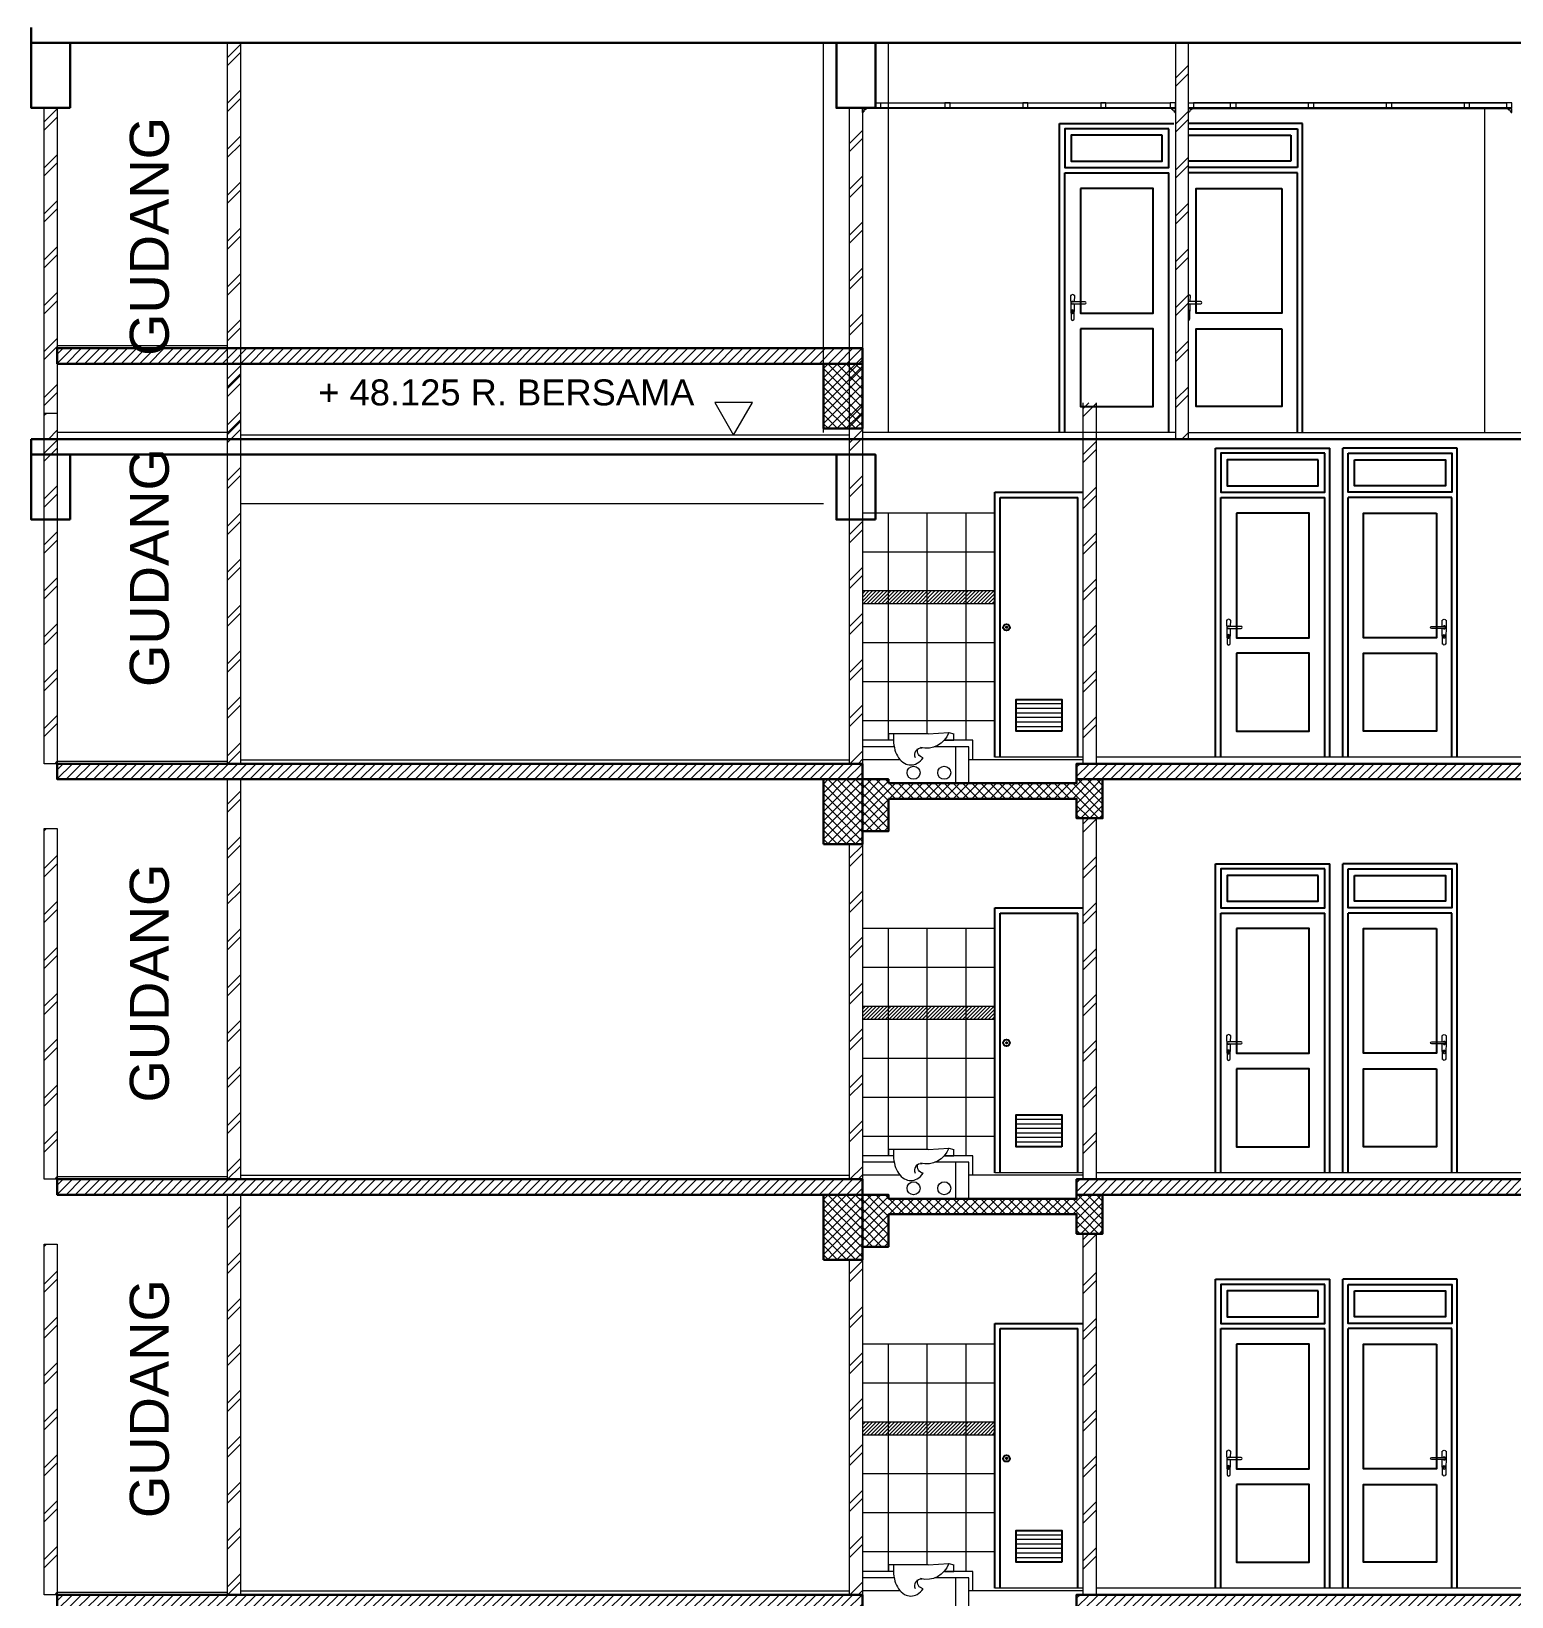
# Model space of a CAD drawing. Header units: millimetres. Extents: x -16 to 103, y -17 to 67.
# Drawn here: x 12.25 to 23.65, y 39.16 to 51.21 of the extents above; entities that cross this region are included whole.
import ezdxf

# ---------------------------------------------------------------- set-up
doc = ezdxf.new("R2010")
doc.units = ezdxf.units.MM
for name, color, linetype, lineweight in [('ars', 11, 'Continuous', 0), ('BLK', 1, 'Continuous', 30), ('lan', 7, 'Continuous', 15), ('NOT', 7, 'Continuous', 20), ('pla', 81, 'Continuous', 15), ('SANITAIR', 15, 'Continuous', 9), ('tem', 5, 'Continuous', 20)]:
    doc.layers.add(name, color=color, linetype=linetype, lineweight=lineweight)
doc.layers.add('Kusen', color=30, linetype='Continuous')
doc.styles.add('S', font='simplex', dxfattribs={"width": 0.75})
doc.styles.get("Standard").update_dxf_attribs({"font": 'arial.ttf'})
pattern_1 = [(45, (0, 32), (-0.03535534, 0.03535534), [])]
pattern_2 = [(45, (0, 35.2), (-0.03535534, 0.03535534), []), (135, (0, 35.2), (-0.03535534, -0.03535534), [])]
pattern_3 = [(45, (0, 35.2), (-0.03535534, 0.03535534), [])]
pattern_4 = [(45, (0, 38.4), (-0.03535534, 0.03535534), []), (135, (0, 38.4), (-0.03535534, -0.03535534), [])]
pattern_5 = [(45, (0, 38.4), (-0.03535534, 0.03535534), [])]

# ---------------------------------------------------------------- blocks, each defined once
blk = doc.blocks.new('GAGANG PINTU')
at = {"ltscale": 0.2}
for points in [[(1350.01, 1379.82, -1), (1350.01, 1379.836), (1350.106, 1379.836, -1), (1350.106, 1379.82), (1350.01, 1379.82)], [(1350.091, 1379.836), (1350.09, 1379.884), (1350.094, 1379.884, -0.666667), (1350.118, 1379.884), (1350.122, 1379.884), (1350.118, 1379.7), (1350.114, 1379.7, -1), (1350.098, 1379.7), (1350.094, 1379.7), (1350.091, 1379.82)]]:
    blk.add_lwpolyline(points, format="xyb", dxfattribs=at)
at = {"lineweight": 0, "ltscale": 0.2}
blk.add_lwpolyline([(1350.102, 1379.758, -3.732051), (1350.11, 1379.758), (1350.11, 1379.748, -1), (1350.102, 1379.748), (1350.102, 1379.758)], format="xyb", dxfattribs=at)
blk.add_lwpolyline([(1350.105, 1379.768), (1350.107, 1379.768), (1350.107, 1379.76), (1350.105, 1379.76)], close=True, dxfattribs=at)
blk.add_circle((1350.106, 1379.764), 0.0072, dxfattribs=at)
blk.add_arc((1350.106, 1379.828), 0.012, 221.8103, 138.1897, dxfattribs=at)
blk = doc.blocks.new('PEIL')
blk.add_lwpolyline([(-0.188, 0.325), (0.188, 0.325), (0, 0)], close=True)
at = {"style": 'S', "width": 1.1, "flags": 4}
blk.add_attdef('CAT', (0.265, 0.036), '', height=0.2, dxfattribs=at)
blk = doc.blocks.new('Sswc2')
for p, q in [((-0.465, 0.01), (-0.505, 0)), ((-0.505, -0.05), (-0.505, 0)), ((-0.306, 0), (-0.465, 0.01)), ((-0.306, 0), (0, 0)), ((-0.04, 0), (-0.04, -0.05)), ((0, 0), (0, -0.05)), ((-0.433, -0.05), (-0.505, -0.05)), ((-0.04, -0.05), (0, -0.05))]:
    blk.add_line(p, q)
blk.add_lwpolyline([(-0.04, -0.05, -0.070615), (-0.051, -0.125, -0.082272), (-0.079, -0.184, -0.106848), (-0.125, -0.227, -0.134472), (-0.173, -0.24, -0.134472), (-0.221, -0.227, -0.106848), (-0.267, -0.184, -0.006572)], format="xyb")
for centre, radius, start, end in [((-0.294, 0.069), 0.181, 199.1507, 284.8781), ((-0.277, -0.131), 0.0539, 281.0512, 16.0423), ((-0.254, -0.159), 0.0509, 329.5758, 97.5426)]:
    blk.add_arc(centre, radius, start, end)

msp = doc.modelspace()

# ---------------------------------------------------------------- hatches: boundary and pattern name
at = {"layer": 'ars'}
h = msp.add_hatch(dxfattribs=at)
h.set_pattern_fill('TEMBOK', color=256, scale=0.25)
h.set_pattern_definition([(45, (13.81, 47.175), (-0.176777, 0.176777), []), (45, (13.8725, 47.175), (-0.176777, 0.176777), [])])
h.paths.add_polyline_path([(13.86, 51.125), (13.76, 51.125), (13.76, 48.075), (13.86, 48.075)])
h = msp.add_hatch(dxfattribs=at)
h.set_pattern_fill('TEMBOK', color=256, scale=0.25)
h.set_pattern_definition([(45, (27.31, 49.325), (-0.176777, 0.176777), []), (45, (27.3725, 49.325), (-0.176777, 0.176777), [])])
h.paths.add_polyline_path([(21.16, 51.125), (21.06, 51.125), (21.06, 48.075), (21.16, 48.075)])
h = msp.add_hatch(dxfattribs=at)
h.set_pattern_fill('TEMBOK', color=256, scale=0.25)
h.set_pattern_definition([(45, (-12.4, 51.93), (-0.1767767, 0.1767767), []), (45, (-12.3375, 51.93), (-0.1767767, 0.1767767), [])])
h.paths.add_polyline_path([(12.45, 48.075), (12.35, 48.075), (12.35, 50.625), (12.45, 50.625)])
h = msp.add_hatch(dxfattribs=at)
h.set_pattern_fill('TEMBOK', color=256, scale=0.25)
h.set_pattern_definition([(45, (-18.6, 52.8), (-0.1767767, 0.1767767), []), (45, (-18.5375, 52.8), (-0.1767767, 0.1767767), [])])
h.paths.add_polyline_path([(18.65, 48.075), (18.55, 48.075), (18.55, 50.625), (18.65, 50.625)])
h = msp.add_hatch(dxfattribs=at)
h.set_pattern_fill('_USER', color=256, scale=0.05, angle=45, pattern_type=0)
h.set_pattern_definition(pattern_5)
h.paths.add_polyline_path([(18.65, 48.655), (12.45, 48.655), (12.45, 48.775), (18.65, 48.775)])
h = msp.add_hatch(dxfattribs=at)
h.set_pattern_fill('TEMBOK', color=256, scale=0.25)
h.set_pattern_definition([(45, (13.81, 44.625), (-0.176777, 0.176777), []), (45, (13.8725, 44.625), (-0.176777, 0.176777), [])])
h.paths.add_polyline_path([(13.86, 48.655), (13.76, 48.655), (13.76, 45.575), (13.86, 45.575)])
h = msp.add_hatch(dxfattribs=at)
h.set_pattern_fill('_USER', color=256, scale=0.05, angle=45, double=1, pattern_type=0)
h.set_pattern_definition(pattern_4)
h.paths.add_polyline_path([(18.65, 48.655), (18.35, 48.655), (18.35, 48.155), (18.65, 48.155)])
h = msp.add_hatch(dxfattribs=at)
h.set_pattern_fill('TEMBOK', color=256, scale=0.25)
h.set_pattern_definition([(45, (4.4, 44.735), (-0.1767767, 0.1767767), []), (45, (4.4625, 44.735), (-0.1767767, 0.1767767), [])])
h.paths.add_polyline_path([(20.45, 48.355), (20.35, 48.355), (20.35, 45.575), (20.45, 45.575)])
h = msp.add_hatch(dxfattribs=at)
h.set_pattern_fill('TEMBOK', color=256, scale=0.25)
h.set_pattern_definition([(45, (-12.4, 49.38), (-0.1767767, 0.1767767), []), (45, (-12.3375, 49.38), (-0.1767767, 0.1767767), [])])
h.paths.add_polyline_path([(12.45, 45.575), (12.35, 45.575), (12.35, 48.275), (12.45, 48.275)])
h = msp.add_hatch(dxfattribs=at)
h.set_pattern_fill('TEMBOK', color=256, scale=0.25)
h.set_pattern_definition([(45, (6.2, 44.535), (-0.1767767, 0.1767767), []), (45, (6.2625, 44.535), (-0.1767767, 0.1767767), [])])
h.paths.add_polyline_path([(18.65, 48.155), (18.55, 48.155), (18.55, 45.575), (18.65, 45.575)])
at = {"layer": 'ars', "linetype": 'ByBlock'}
h = msp.add_hatch(dxfattribs=at)
h.set_pattern_fill('_USER', color=256, scale=0.02, angle=45, pattern_type=0)
h.set_pattern_definition([(45, (34.385, 38.605), (-0.014142136, 0.014142136), [])])
h.paths.add_polyline_path([(18.65, 46.805), (18.65, 46.905), (19.67, 46.905), (19.67, 46.805)])
at = {"layer": 'ars'}
h = msp.add_hatch(dxfattribs=at)
h.set_pattern_fill('_USER', color=256, scale=0.05, angle=45, pattern_type=0)
h.set_pattern_definition(pattern_3)
h.paths.add_polyline_path([(18.65, 45.455), (12.45, 45.455), (12.45, 45.575), (18.65, 45.575)])
h = msp.add_hatch(dxfattribs=at)
h.set_pattern_fill('_USER', color=256, scale=0.05, angle=45, pattern_type=0)
h.set_pattern_definition(pattern_5)
h.paths.add_polyline_path([(29.3, 45.455), (20.3, 45.455), (20.3, 45.575), (29.3, 45.575)])
h = msp.add_hatch(dxfattribs=at)
h.set_pattern_fill('TEMBOK', color=256, scale=0.25)
h.set_pattern_definition([(45, (13.81, 41.425), (-0.176777, 0.176777), []), (45, (13.8725, 41.425), (-0.176777, 0.176777), [])])
h.paths.add_polyline_path([(13.86, 45.455), (13.76, 45.455), (13.76, 42.375), (13.86, 42.375)])
h = msp.add_hatch(dxfattribs=at)
h.set_pattern_fill('_USER', color=256, scale=0.05, angle=45, double=1, pattern_type=0)
h.set_pattern_definition(pattern_2)
h.paths.add_polyline_path([(18.65, 45.455), (18.35, 45.455), (18.35, 44.955), (18.65, 44.955)])
h = msp.add_hatch(dxfattribs=at)
h.set_pattern_fill('_USER', color=256, scale=0.05, angle=45, double=1, pattern_type=0)
h.set_pattern_definition(pattern_4)
h.paths.add_polyline_path([(18.65, 45.455), (18.85, 45.455), (18.85, 45.425), (20.3, 45.425), (20.3, 45.455), (20.5, 45.455), (20.5, 45.155), (20.3, 45.155), (20.3, 45.305), (18.85, 45.305), (18.85, 45.055), (18.65, 45.055)])
h = msp.add_hatch(dxfattribs=at)
h.set_pattern_fill('TEMBOK', color=256, scale=0.25)
h.set_pattern_definition([(45, (4.4, 41.535), (-0.1767767, 0.1767767), []), (45, (4.4625, 41.535), (-0.1767767, 0.1767767), [])])
h.paths.add_polyline_path([(20.45, 45.155), (20.35, 45.155), (20.35, 42.375), (20.45, 42.375)])
h = msp.add_hatch(dxfattribs=at)
h.set_pattern_fill('TEMBOK', color=256, scale=0.25)
h.set_pattern_definition([(45, (-12.4, 46.18), (-0.1767767, 0.1767767), []), (45, (-12.3375, 46.18), (-0.1767767, 0.1767767), [])])
h.paths.add_polyline_path([(12.45, 42.375), (12.35, 42.375), (12.35, 45.075), (12.45, 45.075)])
h = msp.add_hatch(dxfattribs=at)
h.set_pattern_fill('TEMBOK', color=256, scale=0.25)
h.set_pattern_definition([(45, (6.2, 41.335), (-0.1767767, 0.1767767), []), (45, (6.2625, 41.335), (-0.1767767, 0.1767767), [])])
h.paths.add_polyline_path([(18.65, 44.955), (18.55, 44.955), (18.55, 42.375), (18.65, 42.375)])
at = {"layer": 'ars', "linetype": 'ByBlock'}
h = msp.add_hatch(dxfattribs=at)
h.set_pattern_fill('_USER', color=256, scale=0.02, angle=45, pattern_type=0)
h.set_pattern_definition([(45, (34.385, 35.405), (-0.014142136, 0.014142136), [])])
h.paths.add_polyline_path([(18.65, 43.605), (18.65, 43.705), (19.67, 43.705), (19.67, 43.605)])
at = {"layer": 'ars'}
h = msp.add_hatch(dxfattribs=at)
h.set_pattern_fill('_USER', color=256, scale=0.05, angle=45, pattern_type=0)
h.set_pattern_definition(pattern_1)
h.paths.add_polyline_path([(18.65, 42.255), (12.45, 42.255), (12.45, 42.375), (18.65, 42.375)])
h = msp.add_hatch(dxfattribs=at)
h.set_pattern_fill('_USER', color=256, scale=0.05, angle=45, pattern_type=0)
h.set_pattern_definition(pattern_3)
h.paths.add_polyline_path([(29.3, 42.255), (20.3, 42.255), (20.3, 42.375), (29.3, 42.375)])
h = msp.add_hatch(dxfattribs=at)
h.set_pattern_fill('TEMBOK', color=256, scale=0.25)
h.set_pattern_definition([(45, (13.81, 38.225), (-0.176777, 0.176777), []), (45, (13.8725, 38.225), (-0.176777, 0.176777), [])])
h.paths.add_polyline_path([(13.86, 42.255), (13.76, 42.255), (13.76, 39.175), (13.86, 39.175)])
h = msp.add_hatch(dxfattribs=at)
h.set_pattern_fill('_USER', color=256, scale=0.05, angle=45, double=1, pattern_type=0)
h.set_pattern_definition([(45, (0, 32), (-0.03535534, 0.03535534), []), (135, (0, 32), (-0.03535534, -0.03535534), [])])
h.paths.add_polyline_path([(18.65, 42.255), (18.35, 42.255), (18.35, 41.755), (18.65, 41.755)])
h = msp.add_hatch(dxfattribs=at)
h.set_pattern_fill('_USER', color=256, scale=0.05, angle=45, double=1, pattern_type=0)
h.set_pattern_definition(pattern_2)
h.paths.add_polyline_path([(18.65, 42.255), (18.85, 42.255), (18.85, 42.225), (20.3, 42.225), (20.3, 42.255), (20.5, 42.255), (20.5, 41.955), (20.3, 41.955), (20.3, 42.105), (18.85, 42.105), (18.85, 41.855), (18.65, 41.855)])
h = msp.add_hatch(dxfattribs=at)
h.set_pattern_fill('TEMBOK', color=256, scale=0.25)
h.set_pattern_definition([(45, (4.4, 38.335), (-0.1767767, 0.1767767), []), (45, (4.4625, 38.335), (-0.1767767, 0.1767767), [])])
h.paths.add_polyline_path([(20.45, 41.955), (20.35, 41.955), (20.35, 39.175), (20.45, 39.175)])
h = msp.add_hatch(dxfattribs=at)
h.set_pattern_fill('TEMBOK', color=256, scale=0.25)
h.set_pattern_definition([(45, (-12.4, 42.98), (-0.1767767, 0.1767767), []), (45, (-12.3375, 42.98), (-0.1767767, 0.1767767), [])])
h.paths.add_polyline_path([(12.45, 39.175), (12.35, 39.175), (12.35, 41.875), (12.45, 41.875)])
h = msp.add_hatch(dxfattribs=at)
h.set_pattern_fill('TEMBOK', color=256, scale=0.25)
h.set_pattern_definition([(45, (6.2, 38.135), (-0.1767767, 0.1767767), []), (45, (6.2625, 38.135), (-0.1767767, 0.1767767), [])])
h.paths.add_polyline_path([(18.65, 41.755), (18.55, 41.755), (18.55, 39.175), (18.65, 39.175)])
at = {"layer": 'ars', "linetype": 'ByBlock'}
h = msp.add_hatch(dxfattribs=at)
h.set_pattern_fill('_USER', color=256, scale=0.02, angle=45, pattern_type=0)
h.set_pattern_definition([(45, (34.385, 32.205), (-0.014142136, 0.014142136), [])])
h.paths.add_polyline_path([(18.65, 40.405), (18.65, 40.505), (19.67, 40.505), (19.67, 40.405)])
at = {"layer": 'ars'}
h = msp.add_hatch(dxfattribs=at)
h.set_pattern_fill('_USER', color=256, scale=0.05, angle=45, pattern_type=0)
h.set_pattern_definition([(45, (0, 28.8), (-0.03535534, 0.03535534), [])])
h.paths.add_polyline_path([(18.65, 39.055), (12.45, 39.055), (12.45, 39.175), (18.65, 39.175)])
h = msp.add_hatch(dxfattribs=at)
h.set_pattern_fill('_USER', color=256, scale=0.05, angle=45, pattern_type=0)
h.set_pattern_definition(pattern_1)
h.paths.add_polyline_path([(29.3, 39.055), (20.3, 39.055), (20.3, 39.175), (29.3, 39.175)])

# ---------------------------------------------------------------- linework, layer by layer
for p, q in [((21.06, 50.621), (18.65, 50.621)), ((23.65, 50.621), (21.16, 50.621)), ((21.16, 50.621), (23.65, 50.621)), ((19.67, 47.505), (18.65, 47.505)), ((18.85, 45.755), (18.85, 47.505)), ((19.15, 45.805), (19.15, 47.505)), ((19.45, 45.755), (19.45, 47.505)), ((19.67, 47.205), (18.65, 47.205)), ((19.67, 46.905), (18.65, 46.905)), ((19.67, 46.805), (18.65, 46.805)), ((19.67, 46.505), (18.65, 46.505)), ((19.67, 46.205), (18.65, 46.205)), ((20.185, 46.035), (19.835, 46.035)), ((20.185, 46), (19.835, 46)), ((20.185, 45.965), (19.835, 45.965)), ((20.185, 45.93), (19.835, 45.93)), ((19.67, 45.905), (18.65, 45.905)), ((20.185, 45.895), (19.835, 45.895)), ((20.185, 45.86), (19.835, 45.86)), ((19.67, 44.305), (18.65, 44.305)), ((18.85, 42.555), (18.85, 44.305)), ((19.15, 42.605), (19.15, 44.305)), ((19.45, 42.555), (19.45, 44.305)), ((19.67, 44.005), (18.65, 44.005)), ((19.67, 43.705), (18.65, 43.705)), ((19.67, 43.605), (18.65, 43.605)), ((19.67, 43.305), (18.65, 43.305)), ((19.67, 43.005), (18.65, 43.005)), ((20.185, 42.835), (19.835, 42.835)), ((20.185, 42.8), (19.835, 42.8)), ((19.67, 42.705), (18.65, 42.705)), ((20.185, 42.765), (19.835, 42.765)), ((20.185, 42.73), (19.835, 42.73)), ((20.185, 42.695), (19.835, 42.695)), ((20.185, 42.66), (19.835, 42.66)), ((19.67, 41.105), (18.65, 41.105)), ((18.85, 39.355), (18.85, 41.105)), ((19.15, 39.405), (19.15, 41.105)), ((19.45, 39.355), (19.45, 41.105)), ((19.67, 40.805), (18.65, 40.805)), ((19.67, 40.505), (18.65, 40.505)), ((19.67, 40.405), (18.65, 40.405)), ((19.67, 40.105), (18.65, 40.105)), ((19.67, 39.805), (18.65, 39.805)), ((20.185, 39.635), (19.835, 39.635)), ((20.185, 39.6), (19.835, 39.6)), ((20.185, 39.565), (19.835, 39.565)), ((19.67, 39.505), (18.65, 39.505)), ((20.185, 39.53), (19.835, 39.53)), ((20.185, 39.495), (19.835, 39.495)), ((20.185, 39.46), (19.835, 39.46))]:
    msp.add_line(p, q, dxfattribs=at)
for points in [[(18.675, 50.616), (18.675, 50.611, 0.4142136), (18.66, 50.596), (18.655, 50.596), (18.655, 50.591), (18.65, 50.591), (18.65, 50.621), (18.68, 50.621), (18.68, 50.616)], [(21.035, 50.616), (21.035, 50.611, -0.4142136), (21.05, 50.596), (21.055, 50.596), (21.055, 50.591), (21.06, 50.591), (21.06, 50.621), (21.03, 50.621), (21.03, 50.616)], [(21.185, 50.616), (21.185, 50.611, 0.4142136), (21.17, 50.596), (21.165, 50.596), (21.165, 50.591), (21.16, 50.591), (21.16, 50.621), (21.19, 50.621), (21.19, 50.616)], [(23.625, 50.616), (23.625, 50.611, -0.4142136), (23.64, 50.596), (23.645, 50.596), (23.645, 50.591), (23.65, 50.591), (23.65, 50.621), (23.62, 50.621), (23.62, 50.616)]]:
    msp.add_lwpolyline(points, format="xyb", close=True, dxfattribs=at)
at = {"layer": 'ars', "ltscale": 0.2}
for points in [[(21.175, 49.133), (21.176, 49.181), (21.172, 49.181, 0.3027735), (21.16, 49.189, 0.3027735)], [(21.256, 49.117, 1), (21.256, 49.133), (21.16, 49.133)], [(21.16, 48.989, 0.4142098), (21.168, 48.997), (21.172, 48.997), (21.1746, 49.117)]]:
    msp.add_lwpolyline(points, format="xyb", dxfattribs=at)
msp.add_lwpolyline([(21.16, 49.117), (21.256, 49.117)], dxfattribs=at)
at = {"layer": 'ars', "lineweight": 0, "ltscale": 0.2}
for points in [[(21.164, 49.0541, 0.7673219), (21.16, 49.069, 0.7673219)], [(21.16, 49.041, 0.4142061), (21.164, 49.045), (21.164, 49.0541)]]:
    msp.add_lwpolyline(points, format="xyb", dxfattribs=at)
msp.add_lwpolyline([(21.16, 49.057), (21.1608, 49.057), (21.1608, 49.065), (21.16, 49.065)], dxfattribs=at)
for centre, radius, start, end in [((21.16, 49.125), 0.012, 41.81031, 89.99951), ((21.16, 49.125), 0.012, 270.00049, 318.18969), ((21.16, 49.061), 0.0072, 270.00082, 89.99918)]:
    msp.add_arc(centre, radius, start, end, dxfattribs=at)
at = {"layer": 'BLK'}
for p, q in [((12.25, 51.125), (12.25, 51.245)), ((12.25, 47.955), (12.25, 48.075))]:
    msp.add_line(p, q, dxfattribs=at)
at = {"layer": 'BLK', "linetype": 'Continuous', "ltscale": 2}
for p, q in [((18.45, 51.125), (12.25, 51.125)), ((24.65, 51.125), (18.75, 51.125)), ((12.25, 48.075), (23.8, 48.075)), ((18.45, 47.955), (12.55, 47.955))]:
    msp.add_line(p, q, dxfattribs=at)
at = {"layer": 'BLK'}
for points in [[(12.55, 50.625), (12.25, 50.625), (12.25, 51.125), (12.55, 51.125)], [(18.75, 50.625), (18.45, 50.625), (18.45, 51.125), (18.75, 51.125)], [(18.65, 48.655), (12.45, 48.655), (12.45, 48.775), (18.65, 48.775)], [(18.35, 48.155), (18.65, 48.155), (18.65, 48.655), (18.35, 48.655)], [(12.55, 47.455), (12.25, 47.455), (12.25, 47.955), (12.55, 47.955)], [(18.75, 47.455), (18.45, 47.455), (18.45, 47.955), (18.75, 47.955)], [(18.65, 45.455), (12.45, 45.455), (12.45, 45.575), (18.65, 45.575)], [(29.3, 45.455), (20.3, 45.455), (20.3, 45.575), (29.3, 45.575)], [(18.35, 44.955), (18.65, 44.955), (18.65, 45.455), (18.35, 45.455)], [(18.65, 42.255), (12.45, 42.255), (12.45, 42.375), (18.65, 42.375)], [(29.3, 42.255), (20.3, 42.255), (20.3, 42.375), (29.3, 42.375)], [(18.35, 41.755), (18.65, 41.755), (18.65, 42.255), (18.35, 42.255)], [(18.65, 39.055), (12.45, 39.055), (12.45, 39.175), (18.65, 39.175)], [(29.3, 39.055), (20.3, 39.055), (20.3, 39.175), (29.3, 39.175)]]:
    msp.add_lwpolyline(points, close=True, dxfattribs=at)
for points in [[(18.85, 45.425), (18.85, 45.455), (18.65, 45.455), (18.65, 45.055), (18.85, 45.055), (18.85, 45.305)], [(18.85, 45.425), (20.3, 45.425), (20.3, 45.455), (20.5, 45.455), (20.5, 45.155), (20.3, 45.155), (20.3, 45.305), (18.85, 45.305)], [(18.85, 42.225), (18.85, 42.255), (18.65, 42.255), (18.65, 41.855), (18.85, 41.855), (18.85, 42.105)], [(18.85, 42.225), (20.3, 42.225), (20.3, 42.255), (20.5, 42.255), (20.5, 41.955), (20.3, 41.955), (20.3, 42.105), (18.85, 42.105)]]:
    msp.add_lwpolyline(points, dxfattribs=at)
at = {"layer": 'Kusen'}
for p, q in [((20.1686, 48.125), (20.1686, 50.505)), ((20.1686, 50.505), (21.0486, 50.505)), ((22.04, 50.505), (21.16, 50.505)), ((21.16, 50.465), (22, 50.465)), ((21.16, 50.415), (21.95, 50.415)), ((21.95, 50.415), (21.95, 50.215)), ((22, 50.465), (22, 50.165)), ((22.04, 48.125), (22.04, 50.505)), ((21.95, 50.215), (21.16, 50.215)), ((22, 50.165), (21.16, 50.165)), ((20.2086, 48.125), (20.2086, 50.125)), ((20.2086, 50.125), (21.0086, 50.125)), ((21.0086, 48.125), (21.0086, 50.125)), ((22, 50.125), (21.16, 50.125)), ((22, 48.125), (22, 50.125)), ((21.37, 45.625), (21.37, 48.005)), ((21.37, 48.005), (22.25, 48.005)), ((22.25, 45.625), (22.25, 48.005)), ((23.23, 48.005), (22.35, 48.005)), ((22.35, 45.625), (22.35, 48.005)), ((23.23, 45.625), (23.23, 48.005)), ((19.67, 45.625), (19.67, 47.665)), ((19.67, 47.665), (20.35, 47.665)), ((19.71, 45.625), (19.71, 47.625)), ((19.71, 47.625), (20.31, 47.625)), ((20.31, 45.625), (20.31, 47.625)), ((21.41, 45.625), (21.41, 47.625)), ((21.41, 47.625), (22.21, 47.625)), ((22.21, 45.625), (22.21, 47.625)), ((22.39, 45.625), (22.39, 47.625)), ((23.19, 47.625), (22.39, 47.625)), ((23.19, 45.625), (23.19, 47.625)), ((21.37, 42.425), (21.37, 44.805)), ((21.37, 44.805), (22.25, 44.805)), ((22.25, 42.425), (22.25, 44.805)), ((23.23, 44.805), (22.35, 44.805)), ((22.35, 42.425), (22.35, 44.805)), ((23.23, 42.425), (23.23, 44.805)), ((19.67, 42.425), (19.67, 44.465)), ((19.67, 44.465), (20.35, 44.465)), ((19.71, 42.425), (19.71, 44.425)), ((19.71, 44.425), (20.31, 44.425)), ((20.31, 42.425), (20.31, 44.425)), ((21.41, 42.425), (21.41, 44.425)), ((21.41, 44.425), (22.21, 44.425)), ((22.21, 42.425), (22.21, 44.425)), ((22.39, 42.425), (22.39, 44.425)), ((23.19, 44.425), (22.39, 44.425)), ((23.19, 42.425), (23.19, 44.425)), ((21.37, 39.225), (21.37, 41.605)), ((21.37, 41.605), (22.25, 41.605)), ((22.25, 39.225), (22.25, 41.605)), ((23.23, 41.605), (22.35, 41.605)), ((22.35, 39.225), (22.35, 41.605)), ((23.23, 39.225), (23.23, 41.605)), ((19.67, 39.225), (19.67, 41.265)), ((19.67, 41.265), (20.35, 41.265)), ((19.71, 39.225), (19.71, 41.225)), ((19.71, 41.225), (20.31, 41.225)), ((20.31, 39.225), (20.31, 41.225)), ((21.41, 39.225), (21.41, 41.225)), ((21.41, 41.225), (22.21, 41.225)), ((22.21, 39.225), (22.21, 41.225)), ((22.39, 39.225), (22.39, 41.225)), ((23.19, 41.225), (22.39, 41.225)), ((23.19, 39.225), (23.19, 41.225))]:
    msp.add_line(p, q, dxfattribs=at)
for points in [[(21.0086, 50.465), (20.2086, 50.465), (20.2086, 50.165), (21.0086, 50.165)], [(20.9586, 50.415), (20.2586, 50.415), (20.2586, 50.215), (20.9586, 50.215)], [(20.3286, 50.005), (20.3286, 49.045), (20.8886, 49.045), (20.8886, 50.005)], [(21.88, 50.005), (21.88, 49.045), (21.22, 49.045), (21.22, 50.005)], [(20.3286, 48.925), (20.3286, 48.325), (20.8886, 48.325), (20.8886, 48.925)], [(21.88, 48.925), (21.88, 48.325), (21.22, 48.325), (21.22, 48.925)], [(22.21, 47.965), (21.41, 47.965), (21.41, 47.665), (22.21, 47.665)], [(22.16, 47.915), (21.46, 47.915), (21.46, 47.715), (22.16, 47.715)], [(22.39, 47.965), (23.19, 47.965), (23.19, 47.665), (22.39, 47.665)], [(22.44, 47.915), (23.14, 47.915), (23.14, 47.715), (22.44, 47.715)], [(21.53, 47.505), (21.53, 46.545), (22.09, 46.545), (22.09, 47.505)], [(23.07, 47.505), (23.07, 46.545), (22.51, 46.545), (22.51, 47.505)], [(21.53, 46.425), (21.53, 45.825), (22.09, 45.825), (22.09, 46.425)], [(23.07, 46.425), (23.07, 45.825), (22.51, 45.825), (22.51, 46.425)], [(20.185, 45.825), (19.835, 45.825), (19.835, 46.07), (20.185, 46.07)], [(22.21, 44.765), (21.41, 44.765), (21.41, 44.465), (22.21, 44.465)], [(22.39, 44.765), (23.19, 44.765), (23.19, 44.465), (22.39, 44.465)], [(22.16, 44.715), (21.46, 44.715), (21.46, 44.515), (22.16, 44.515)], [(22.44, 44.715), (23.14, 44.715), (23.14, 44.515), (22.44, 44.515)], [(21.53, 44.305), (21.53, 43.345), (22.09, 43.345), (22.09, 44.305)], [(23.07, 44.305), (23.07, 43.345), (22.51, 43.345), (22.51, 44.305)], [(21.53, 43.225), (21.53, 42.625), (22.09, 42.625), (22.09, 43.225)], [(23.07, 43.225), (23.07, 42.625), (22.51, 42.625), (22.51, 43.225)], [(20.185, 42.625), (19.835, 42.625), (19.835, 42.87), (20.185, 42.87)], [(22.21, 41.565), (21.41, 41.565), (21.41, 41.265), (22.21, 41.265)], [(22.16, 41.515), (21.46, 41.515), (21.46, 41.315), (22.16, 41.315)], [(22.39, 41.565), (23.19, 41.565), (23.19, 41.265), (22.39, 41.265)], [(22.44, 41.515), (23.14, 41.515), (23.14, 41.315), (22.44, 41.315)], [(21.53, 41.105), (21.53, 40.145), (22.09, 40.145), (22.09, 41.105)], [(23.07, 41.105), (23.07, 40.145), (22.51, 40.145), (22.51, 41.105)], [(21.53, 40.025), (21.53, 39.425), (22.09, 39.425), (22.09, 40.025)], [(23.07, 40.025), (23.07, 39.425), (22.51, 39.425), (22.51, 40.025)], [(20.185, 39.425), (19.835, 39.425), (19.835, 39.67), (20.185, 39.67)]]:
    msp.add_lwpolyline(points, close=True, dxfattribs=at)
for centre, radius in [((19.76, 46.625), 0.025), ((19.76, 46.625), 0.005), ((19.76, 43.425), 0.025), ((19.76, 43.425), 0.005), ((19.76, 40.225), 0.025), ((19.76, 40.225), 0.005)]:
    msp.add_circle(centre, radius, dxfattribs=at)
at = {"layer": 'lan'}
for p, q in [((23.44, 50.621), (23.44, 48.125)), ((12.45, 48.795), (13.76, 48.795)), ((13.76, 48.125), (12.45, 48.125)), ((18.55, 48.105), (13.86, 48.105)), ((21.06, 48.125), (18.65, 48.125)), ((21.16, 48.125), (23.75, 48.125)), ((18.89, 45.755), (18.65, 45.755)), ((18.8947, 45.705), (18.65, 45.705)), ((19.37, 45.705), (19.2082, 45.705)), ((19.5, 45.755), (19.2801, 45.755)), ((19.5, 45.605), (19.5, 45.755)), ((12.45, 45.595), (13.76, 45.595)), ((13.86, 45.605), (18.55, 45.605)), ((18.9415, 45.605), (18.65, 45.605)), ((20.35, 45.605), (19.47, 45.605)), ((20.35, 45.625), (19.67, 45.625)), ((24.75, 45.625), (20.45, 45.625)), ((18.89, 42.555), (18.65, 42.555)), ((19.5, 42.555), (19.2801, 42.555)), ((19.5, 42.405), (19.5, 42.555)), ((18.8947, 42.505), (18.65, 42.505)), ((19.37, 42.505), (19.2082, 42.505)), ((12.45, 42.395), (13.76, 42.395)), ((13.86, 42.405), (18.55, 42.405)), ((18.9415, 42.405), (18.65, 42.405)), ((20.35, 42.405), (19.47, 42.405)), ((20.35, 42.425), (19.67, 42.425)), ((24.75, 42.425), (20.45, 42.425)), ((18.89, 39.355), (18.65, 39.355)), ((18.8947, 39.305), (18.65, 39.305)), ((19.37, 39.305), (19.2082, 39.305)), ((19.5, 39.355), (19.2801, 39.355)), ((19.5, 39.205), (19.5, 39.355)), ((12.45, 39.195), (13.76, 39.195)), ((13.86, 39.205), (18.55, 39.205)), ((18.9415, 39.205), (18.65, 39.205)), ((20.35, 39.205), (19.47, 39.205)), ((20.35, 39.225), (19.67, 39.225)), ((24.75, 39.225), (20.45, 39.225))]:
    msp.add_line(p, q, dxfattribs=at)
for centre in [(19.044, 45.505), (19.28, 45.505), (19.044, 42.305), (19.28, 42.305)]:
    msp.add_circle(centre, 0.05, dxfattribs=at)
at = {"layer": 'pla', "linetype": 'ByBlock'}
for p, q in [((18.79, 50.665), (21.02, 50.665)), ((21.2, 50.665), (23.61, 50.665)), ((23.61, 50.665), (21.2, 50.665))]:
    msp.add_line(p, q, dxfattribs=at)
at = {"layer": 'pla'}
for p, q in [((21.06, 50.625), (18.75, 50.625)), ((23.65, 50.625), (21.16, 50.625)), ((21.16, 50.625), (23.65, 50.625))]:
    msp.add_line(p, q, dxfattribs=at)
for points in [[(18.79, 50.625), (18.75, 50.625), (18.75, 50.665), (18.79, 50.665)], [(19.285, 50.625), (19.325, 50.625), (19.325, 50.665), (19.285, 50.665)], [(19.885, 50.625), (19.925, 50.625), (19.925, 50.665), (19.885, 50.665)], [(20.485, 50.625), (20.525, 50.625), (20.525, 50.665), (20.485, 50.665)], [(21.02, 50.625), (21.06, 50.625), (21.06, 50.665), (21.02, 50.665)], [(21.2, 50.625), (21.16, 50.625), (21.16, 50.665), (21.2, 50.665)], [(21.525, 50.625), (21.485, 50.625), (21.485, 50.665), (21.525, 50.665)], [(22.125, 50.625), (22.085, 50.625), (22.085, 50.665), (22.125, 50.665)], [(22.725, 50.625), (22.685, 50.625), (22.685, 50.665), (22.725, 50.665)], [(23.285, 50.625), (23.325, 50.625), (23.325, 50.665), (23.285, 50.665)], [(23.61, 50.625), (23.65, 50.625), (23.65, 50.665), (23.61, 50.665)]]:
    msp.add_lwpolyline(points, close=True, dxfattribs=at)
at = {"layer": 'tem', "ltscale": 2}
for p, q in [((18.35, 48.125), (18.35, 51.125)), ((18.85, 48.125), (18.85, 51.125)), ((18.35, 47.575), (13.86, 47.575))]:
    msp.add_line(p, q, dxfattribs=at)
at = {"layer": 'tem'}
for p, q in [((20.35, 45.575), (20.35, 48.355)), ((20.45, 48.355), (20.45, 45.575)), ((18.55, 45.575), (18.55, 48.155)), ((18.65, 48.155), (18.65, 45.575)), ((19.37, 45.425), (19.37, 45.705)), ((19.47, 45.705), (19.37, 45.705)), ((19.47, 45.425), (19.47, 45.705)), ((20.35, 42.375), (20.35, 45.155)), ((20.45, 45.155), (20.45, 42.375)), ((18.55, 42.375), (18.55, 44.955)), ((18.65, 44.955), (18.65, 42.375)), ((19.37, 42.225), (19.37, 42.505)), ((19.47, 42.505), (19.37, 42.505)), ((19.47, 42.225), (19.47, 42.505)), ((20.35, 39.175), (20.35, 41.955)), ((20.45, 41.955), (20.45, 39.175)), ((18.55, 39.175), (18.55, 41.755)), ((18.65, 41.755), (18.65, 39.175)), ((19.37, 39.025), (19.37, 39.305)), ((19.47, 39.305), (19.37, 39.305)), ((19.47, 39.025), (19.47, 39.305))]:
    msp.add_line(p, q, dxfattribs=at)
for points in [[(13.76, 48.075), (13.76, 51.125), (13.86, 51.125), (13.86, 48.075)], [(13.76, 45.575), (13.76, 48.655), (13.86, 48.655), (13.86, 45.575)], [(13.76, 42.375), (13.76, 45.455), (13.86, 45.455), (13.86, 42.375)], [(13.76, 39.175), (13.76, 42.255), (13.86, 42.255), (13.86, 39.175)]]:
    msp.add_lwpolyline(points, close=True, dxfattribs=at)
at = {"layer": 'tem', "ltscale": 2}
for points in [[(21.16, 51.125), (21.06, 51.125), (21.06, 48.075), (21.16, 48.075)], [(12.45, 48.075), (12.35, 48.075), (12.35, 50.625), (12.45, 50.625)], [(18.65, 48.075), (18.55, 48.075), (18.55, 50.625), (18.65, 50.625)], [(12.45, 45.575), (12.35, 45.575), (12.35, 48.275), (12.45, 48.275)], [(12.45, 42.375), (12.35, 42.375), (12.35, 45.075), (12.45, 45.075)], [(12.45, 39.175), (12.35, 39.175), (12.35, 41.875), (12.45, 41.875)]]:
    msp.add_lwpolyline(points, close=True, dxfattribs=at)

# ---------------------------------------------------------------- block references
at = {"layer": 'ars', "extrusion": (0, 0, -1), "zscale": -1, "rotation": 359.9999927123874}
for p in [(-1370.3749, -1330.7033), (-1371.5762, -1333.2033), (-1371.5762, -1336.4033), (-1371.5762, -1339.6033)]:
    msp.add_blockref('GAGANG PINTU', p, dxfattribs=at)
at = {"layer": 'ars', "extrusion": (0, 0, -1), "xscale": -1, "zscale": -1, "rotation": 7.287612593387394e-06}
for p in [(1326.9762, -1333.2033), (1326.9762, -1336.4033), (1326.9762, -1339.6033)]:
    msp.add_blockref('GAGANG PINTU', p, dxfattribs=at)
at = {"layer": 'lan', "linetype": 'ByBlock'}
ref = msp.add_blockref('PEIL', (17.6585, 48.105), dxfattribs=dict(at, xscale=-0.769800358919501, yscale=0.769800358919501, zscale=0.769800358919501))
ref.add_attrib('CAT', '+ 48.125 R. BERSAMA', (14.4605, 48.3342), dxfattribs={"layer": '0', "height": 0.2, "flags": 4})
at = {"layer": 'SANITAIR', "xscale": -1}
for p in [(18.85, 45.805), (18.85, 42.605), (18.85, 39.405)]:
    msp.add_blockref('Sswc2', p, dxfattribs=at)

# ---------------------------------------------------------------- texts
at = {"layer": 'NOT', "char_height": 0.3, "attachment_point": 1, "rotation": 90}
for insert in [(13.0088, 48.2802), (13.0088, 45.7302), (13.0088, 45.7302), (13.0088, 42.5302), (13.0088, 42.5302), (13.0088, 39.3302), (13.0088, 39.3302)]:
    msp.add_mtext_dynamic_manual_height_columns('\\pi0.43537;GUDANG', width=2.661726, gutter_width=1, heights=[0], dxfattribs=dict(at, insert=insert))

doc.saveas('drawing.dxf')
